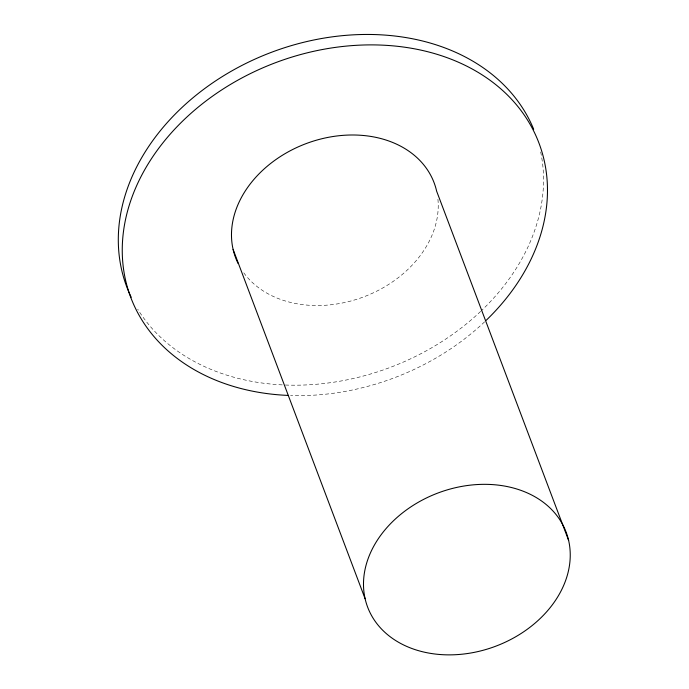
<?xml version="1.0" encoding="UTF-8"?>
<svg xmlns="http://www.w3.org/2000/svg" width="689" height="689" viewBox="0 0 689 689"><rect width="100%" height="100%" fill="white"/><g stroke="black" fill="none" stroke-linecap="round" stroke-linejoin="round"><path stroke-width="0.52" stroke-dasharray="3.44 2.58" d="M484.608 321.832A218.206 168.374 -20.7 0 1 290.551 395.512M437.928 199.25A106.097 81.87 -20.7 0 1 363.094 297.105A106.097 81.87 -20.7 0 1 242.967 271.699M540.667 151.959A218.206 168.374 -20.7 0 1 481.439 310.653M480.664 311.394A218.206 168.374 -20.7 0 1 283.351 384.944M282.266 384.893A218.206 168.374 -20.7 0 1 137.731 309.206"/><path stroke-width="1.03" d="M568.632 540.477A106.097 81.87 -20.7 0 0 400.223 514.761A106.097 81.87 -20.7 0 0 431.736 653.568A106.097 81.87 -20.7 0 0 568.632 540.477L436.628 191.137A106.097 81.87 -20.7 0 0 307.423 143.123A106.097 81.87 -20.7 0 0 238.127 263.525M233.097 249.384L365.101 598.724M288.381 395.426A218.206 168.374 -20.7 0 1 139.583 179.433A218.206 168.374 -20.7 0 1 453.655 60.21A218.206 168.374 -20.7 0 1 486.158 320.351M131.194 297.226A218.206 168.374 -20.7 0 1 262.457 55.878A218.206 168.374 -20.7 0 1 533.682 129.265"/></g></svg>
